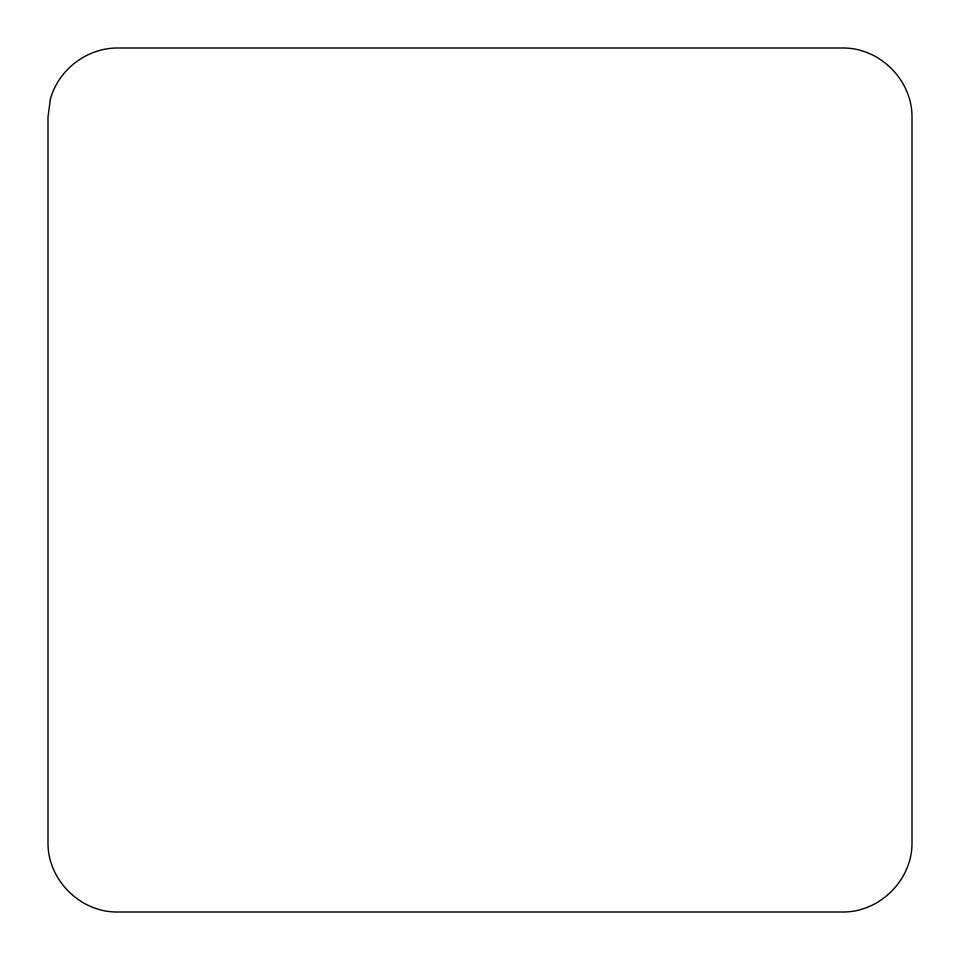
<?xml version="1.0" encoding="UTF-8"?>
<svg xmlns="http://www.w3.org/2000/svg" width="960" height="960" viewBox="0 0 960 960"><rect width="100%" height="100%" fill="white"/><g stroke="black" fill="none" stroke-linecap="round" stroke-linejoin="round"><path stroke-width="1.44" d="M50.352 99.228L48 117.12L48 842.88C47.772 879.876 80.124 912.228 117.12 912L842.88 912C879.876 912.228 912.228 879.876 912 842.88L912 117.12C912.228 80.124 879.876 47.772 842.88 48L117.12 48C86.568 48.168 58.428 69.756 50.352 99.228"/></g></svg>
